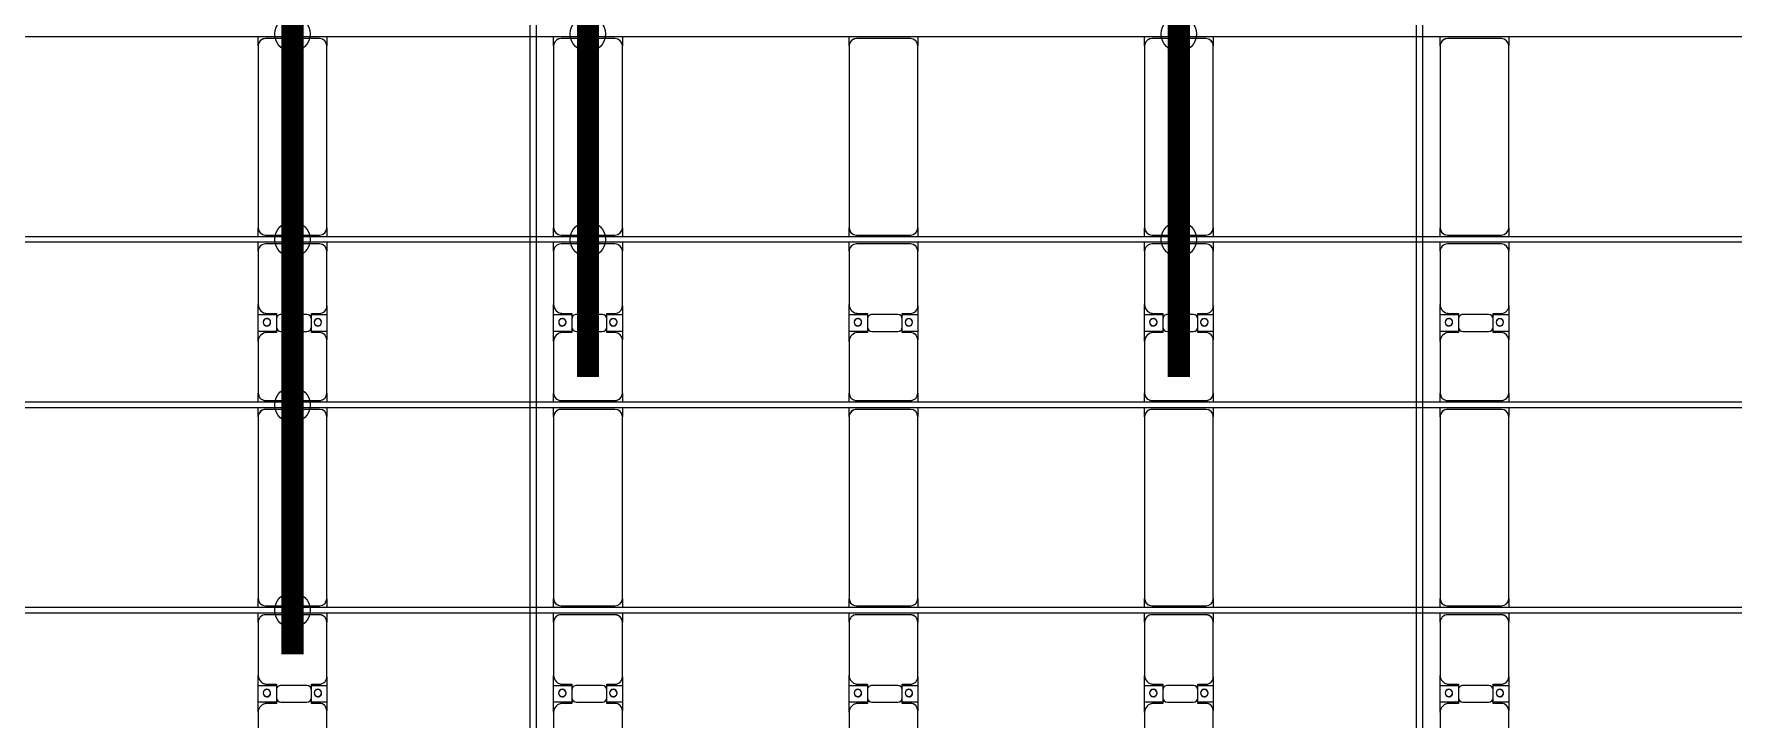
# Model space of a CAD drawing. Header units: millimetres. Extents: x -147246 to 112336, y -213734 to -86506.
# Drawn here: x -137864 to -126364, y -110382 to -105745 of the extents above; entities that cross this region are included whole.
import ezdxf

# ---------------------------------------------------------------- set-up
doc = ezdxf.new("R2010")
doc.units = ezdxf.units.MM
doc.layers.add('A-GENM', color=13, linetype='Continuous', lineweight=9)
doc.layers.add('S-BEAM', color=12, linetype='Continuous', lineweight=9)
doc.layers.add('GC-HOP 40x60 GIA CUONG', color=1, linetype='Continuous')

# ---------------------------------------------------------------- blocks, each defined once
blk = doc.blocks.new('Dai phao do pin - DẢI PHAO ĐỠ PIN-29486-BỐ TRÍ KHUNG KẾT CẤU BÈ PIN 05')
at = {"layer": 'A-GENM', "color": 7}
for p, q in [((9359, 223), (9420, 223)), ((9370, 173), (9370, -192)), ((10650, 223), (9420, 223)), ((10650, 223), (10709, 223)), ((10700, -192), (10700, 173)), ((10749, 223), (10810, 223)), ((10760, 173), (10760, -192)), ((11180, 223), (10810, 223)), ((11180, 223), (11352, 223)), ((11230, 118), (11230, 173)), ((11322, 118), (11230, 118)), ((11238, 223), (11410, 223)), ((11238, 118), (11238, 223)), ((11360, 118), (11268, 118)), ((11352, 223), (11352, 118)), ((11360, 173), (11360, 118)), ((11770, 223), (11410, 223)), ((11770, 223), (11829, 223)), ((11820, -192), (11820, 173)), ((11869, 223), (11930, 223)), ((11880, 173), (11880, -192)), ((13160, 223), (11930, 223)), ((13160, 223), (13219, 223)), ((13210, -192), (13210, 173)), ((13259, 223), (13320, 223)), ((13270, 173), (13270, -192)), ((13690, 223), (13320, 223)), ((13690, 223), (13862, 223)), ((13740, 118), (13740, 173)), ((13832, 118), (13740, 118)), ((13748, 223), (13920, 223)), ((13748, 118), (13748, 223)), ((13870, 118), (13778, 118)), ((13862, 223), (13862, 118)), ((13870, 173), (13870, 118)), ((14280, 223), (13920, 223)), ((11238, 88), (11238, -88)), ((11352, -88), (11352, 88)), ((13748, 88), (13748, -88)), ((13862, -88), (13862, 88)), ((11230, -182), (11230, -118)), ((11230, -118), (11322, -118)), ((11238, -242), (11238, -121)), ((11268, -118), (11360, -118)), ((11352, -121), (11352, -242)), ((11360, -118), (11360, -182)), ((13740, -182), (13740, -118)), ((13740, -118), (13832, -118)), ((13748, -242), (13748, -121)), ((13778, -118), (13870, -118)), ((13862, -121), (13862, -242)), ((13870, -118), (13870, -182)), ((9420, -242), (9359, -242)), ((9420, -242), (10650, -242)), ((10709, -242), (10650, -242)), ((10810, -242), (10749, -242)), ((10810, -242), (11170, -242)), ((11352, -242), (11170, -242)), ((11420, -242), (11238, -242)), ((11420, -242), (11770, -242)), ((11829, -242), (11770, -242)), ((11930, -242), (11869, -242)), ((11930, -242), (13160, -242)), ((13219, -242), (13160, -242)), ((13320, -242), (13259, -242)), ((13320, -242), (13680, -242)), ((13862, -242), (13680, -242)), ((13930, -242), (13748, -242)), ((13930, -242), (14280, -242))]:
    blk.add_line(p, q, dxfattribs=at)
for centre, radius, start, end in [((9420, 173), 50, 90, 180), ((9420, 173), 50, 90, 180), ((10650, 173), 50, 0, 90), ((10650, 173), 50, 45, 90), ((10810, 173), 50, 90, 180), ((10810, 173), 50, 135, 180), ((11180, 173), 50, 360, 90), ((11180, 173), 50, 360, 45), ((11268, 88), 30, 90, 180), ((11289, 162), 25, 0, 180), ((11289, 162), 25, 180, 0), ((11291, 162), 25, 0, 180), ((11291, 162), 25, 180, 0), ((11322, 88), 30, 0, 90), ((11410, 173), 50, 90, 180), ((11410, 173), 50, 135, 180), ((11770, 173), 50, 0, 90), ((11770, 173), 50, 0, 45), ((11930, 173), 50, 90, 180), ((11930, 173), 50, 90, 180), ((13160, 173), 50, 0, 90), ((13160, 173), 50, 45, 90), ((13320, 173), 50, 90, 180), ((13320, 173), 50, 135, 180), ((13690, 173), 50, 360, 90), ((13690, 173), 50, 360, 45), ((13778, 88), 30, 90, 180), ((13799, 162), 25, 0, 180), ((13799, 162), 25, 180, 0), ((13801, 162), 25, 360, 180), ((13801, 162), 25, 180, 360), ((13832, 88), 30, 0, 90), ((13920, 173), 50, 90, 180), ((13920, 173), 50, 135, 180), ((11268, -88), 30, 180, 270), ((11322, -88), 30, 270, 360), ((13778, -88), 30, 180, 270), ((13832, -88), 30, 270, 0), ((9420, -192), 50, 180, 270), ((9420, -192), 50, 180, 255), ((10650, -192), 50, 270, 0), ((10650, -192), 50, 270, 345), ((10810, -192), 50, 180, 270), ((10810, -192), 50, 180, 225), ((11170, -182), 60, 270, 360), ((11170, -182), 60, 330, 360), ((11289, -183), 25, 360, 180), ((11289, -183), 25, 180, 0), ((11291, -183), 25, 360, 180), ((11291, -183), 25, 180, 360), ((11420, -182), 60, 180, 270), ((11420, -182), 60, 180, 210), ((11770, -192), 50, 270, 0), ((11770, -192), 50, 315, 0), ((11930, -192), 50, 180, 270), ((11930, -192), 50, 180, 255), ((13160, -192), 50, 270, 0), ((13160, -192), 50, 270, 345), ((13320, -192), 50, 180, 270), ((13320, -192), 50, 180, 225), ((13680, -182), 60, 270, 360), ((13680, -182), 60, 330, 360), ((13799, -183), 25, 0, 180), ((13799, -183), 25, 180, 0), ((13801, -183), 25, 360, 180), ((13801, -183), 25, 180, 0), ((13930, -182), 60, 180, 270), ((13930, -182), 60, 180, 210)]:
    blk.add_arc(centre, radius, start, end, dxfattribs=at)
blk = doc.blocks.new('Dai phao do pin - DẢI PHAO ĐỠ PIN-29517-BỐ TRÍ KHUNG KẾT CẤU BÈ PIN 05')
at = {"layer": 'A-GENM', "color": 7}
for p, q in [((9359, 223), (9420, 223)), ((9370, 173), (9370, -192)), ((10650, 223), (9420, 223)), ((10650, 223), (10709, 223)), ((10700, -192), (10700, 173)), ((10749, 223), (10810, 223)), ((10760, 173), (10760, -192)), ((11180, 223), (10810, 223)), ((11180, 223), (11352, 223)), ((11230, 118), (11230, 173)), ((11322, 118), (11230, 118)), ((11238, 223), (11410, 223)), ((11238, 118), (11238, 223)), ((11360, 118), (11268, 118)), ((11352, 223), (11352, 118)), ((11360, 173), (11360, 118)), ((11770, 223), (11410, 223)), ((11770, 223), (11829, 223)), ((11820, -192), (11820, 173)), ((11869, 223), (11930, 223)), ((11880, 173), (11880, -192)), ((13160, 223), (11930, 223)), ((13160, 223), (13219, 223)), ((13210, -192), (13210, 173)), ((13259, 223), (13320, 223)), ((13270, 173), (13270, -192)), ((13690, 223), (13320, 223)), ((13690, 223), (13862, 223)), ((13740, 118), (13740, 173)), ((13832, 118), (13740, 118)), ((13748, 223), (13920, 223)), ((13748, 118), (13748, 223)), ((13870, 118), (13778, 118)), ((13862, 223), (13862, 118)), ((13870, 173), (13870, 118)), ((14280, 223), (13920, 223)), ((11238, 88), (11238, -88)), ((11352, -88), (11352, 88)), ((13748, 88), (13748, -88)), ((13862, -88), (13862, 88)), ((11230, -182), (11230, -118)), ((11230, -118), (11322, -118)), ((11238, -242), (11238, -118)), ((11268, -118), (11360, -118)), ((11352, -118), (11352, -242)), ((11360, -118), (11360, -182)), ((13740, -182), (13740, -118)), ((13740, -118), (13832, -118)), ((13748, -242), (13748, -118)), ((13778, -118), (13870, -118)), ((13862, -118), (13862, -242)), ((13870, -118), (13870, -182)), ((9420, -242), (9359, -242)), ((9420, -242), (10650, -242)), ((10709, -242), (10650, -242)), ((10810, -242), (10749, -242)), ((10810, -242), (11170, -242)), ((11352, -242), (11170, -242)), ((11420, -242), (11238, -242)), ((11420, -242), (11770, -242)), ((11829, -242), (11770, -242)), ((11930, -242), (11869, -242)), ((11930, -242), (13160, -242)), ((13219, -242), (13160, -242)), ((13320, -242), (13259, -242)), ((13320, -242), (13680, -242)), ((13862, -242), (13680, -242)), ((13930, -242), (13748, -242)), ((13930, -242), (14280, -242))]:
    blk.add_line(p, q, dxfattribs=at)
for centre, radius, start, end in [((9420, 173), 50, 90, 180), ((9420, 173), 50, 90, 180), ((10650, 173), 50, 0, 90), ((10650, 173), 50, 45, 90), ((10810, 173), 50, 90, 180), ((10810, 173), 50, 135, 180), ((11180, 173), 50, 360, 90), ((11180, 173), 50, 360, 45), ((11268, 88), 30, 90, 180), ((11289, 162), 25, 0, 180), ((11289, 162), 25, 180, 0), ((11291, 162), 25, 0, 180), ((11291, 162), 25, 180, 0), ((11322, 88), 30, 0, 90), ((11410, 173), 50, 90, 180), ((11410, 173), 50, 135, 180), ((11770, 173), 50, 0, 90), ((11770, 173), 50, 0, 45), ((11930, 173), 50, 90, 180), ((11930, 173), 50, 90, 180), ((13160, 173), 50, 0, 90), ((13160, 173), 50, 45, 90), ((13320, 173), 50, 90, 180), ((13320, 173), 50, 135, 180), ((13690, 173), 50, 360, 90), ((13690, 173), 50, 360, 45), ((13778, 88), 30, 90, 180), ((13799, 162), 25, 0, 180), ((13799, 162), 25, 180, 0), ((13801, 162), 25, 360, 180), ((13801, 162), 25, 180, 360), ((13832, 88), 30, 0, 90), ((13920, 173), 50, 90, 180), ((13920, 173), 50, 135, 180), ((11268, -88), 30, 180, 270), ((11322, -88), 30, 270, 360), ((13778, -88), 30, 180, 270), ((13832, -88), 30, 270, 0), ((9420, -192), 50, 180, 270), ((9420, -192), 50, 180, 255), ((10650, -192), 50, 270, 0), ((10650, -192), 50, 270, 345), ((10810, -192), 50, 180, 270), ((10810, -192), 50, 180, 225), ((11170, -182), 60, 270, 360), ((11170, -182), 60, 330, 360), ((11289, -183), 25, 360, 180), ((11289, -183), 25, 180, 0), ((11291, -183), 25, 360, 180), ((11291, -183), 25, 180, 360), ((11420, -182), 60, 180, 270), ((11420, -182), 60, 180, 210), ((11770, -192), 50, 270, 0), ((11770, -192), 50, 315, 0), ((11930, -192), 50, 180, 270), ((11930, -192), 50, 180, 210), ((11930, -192), 50, 211.4159, 255), ((13160, -192), 50, 270, 0), ((13160, -192), 50, 270, 345), ((13320, -192), 50, 180, 270), ((13320, -192), 50, 180, 225), ((13680, -182), 60, 270, 360), ((13680, -182), 60, 330, 360), ((13799, -183), 25, 0, 180), ((13799, -183), 25, 180, 0), ((13801, -183), 25, 360, 180), ((13801, -183), 25, 180, 0), ((13930, -182), 60, 180, 270), ((13930, -182), 60, 180, 210)]:
    blk.add_arc(centre, radius, start, end, dxfattribs=at)
blk = doc.blocks.new('Dai phao do pin - DẢI PHAO ĐỠ PIN-29548-BỐ TRÍ KHUNG KẾT CẤU BÈ PIN 05')
at = {"layer": 'A-GENM', "color": 7}
for p, q in [((9359, 223), (9420, 223)), ((9370, 173), (9370, -192)), ((10650, 223), (9420, 223)), ((10650, 223), (10709, 223)), ((10700, -192), (10700, 173)), ((10749, 223), (10810, 223)), ((10760, 173), (10760, -192)), ((11180, 223), (10810, 223)), ((11180, 223), (11352, 223)), ((11230, 118), (11230, 173)), ((11322, 118), (11230, 118)), ((11238, 223), (11410, 223)), ((11238, 118), (11238, 223)), ((11360, 118), (11268, 118)), ((11352, 223), (11352, 118)), ((11360, 173), (11360, 118)), ((11770, 223), (11410, 223)), ((11770, 223), (11829, 223)), ((11820, -192), (11820, 173)), ((11869, 223), (11930, 223)), ((11880, 173), (11880, -192)), ((13160, 223), (11930, 223)), ((13160, 223), (13219, 223)), ((13210, -192), (13210, 173)), ((13259, 223), (13320, 223)), ((13270, 173), (13270, -192)), ((13690, 223), (13320, 223)), ((13690, 223), (13862, 223)), ((13740, 118), (13740, 173)), ((13832, 118), (13740, 118)), ((13748, 223), (13920, 223)), ((13748, 118), (13748, 223)), ((13870, 118), (13778, 118)), ((13862, 223), (13862, 118)), ((13870, 173), (13870, 118)), ((14280, 223), (13920, 223)), ((11238, 88), (11238, -88)), ((11352, -88), (11352, 88)), ((13748, 88), (13748, -88)), ((13862, -88), (13862, 88)), ((11230, -182), (11230, -118)), ((11230, -118), (11322, -118)), ((11238, -242), (11238, -118)), ((11268, -118), (11360, -118)), ((11352, -118), (11352, -242)), ((11360, -118), (11360, -182)), ((13740, -182), (13740, -118)), ((13740, -118), (13832, -118)), ((13748, -242), (13748, -118)), ((13778, -118), (13870, -118)), ((13862, -118), (13862, -242)), ((13870, -118), (13870, -182)), ((9420, -242), (9359, -242)), ((9420, -242), (10650, -242)), ((10709, -242), (10650, -242)), ((10810, -242), (10749, -242)), ((10810, -242), (11170, -242)), ((11352, -242), (11170, -242)), ((11420, -242), (11238, -242)), ((11420, -242), (11770, -242)), ((11829, -242), (11770, -242)), ((11930, -242), (11869, -242)), ((11930, -242), (13160, -242)), ((13219, -242), (13160, -242)), ((13320, -242), (13259, -242)), ((13320, -242), (13680, -242)), ((13862, -242), (13680, -242)), ((13930, -242), (13748, -242)), ((13930, -242), (14280, -242))]:
    blk.add_line(p, q, dxfattribs=at)
for centre, radius, start, end in [((9420, 173), 50, 90, 180), ((9420, 173), 50, 90, 180), ((10650, 173), 50, 0, 90), ((10650, 173), 50, 45, 90), ((10810, 173), 50, 90, 180), ((10810, 173), 50, 135, 180), ((11180, 173), 50, 360, 90), ((11180, 173), 50, 360, 45), ((11268, 88), 30, 90, 180), ((11289, 162), 25, 0, 180), ((11289, 162), 25, 180, 0), ((11291, 162), 25, 0, 180), ((11291, 162), 25, 180, 0), ((11322, 88), 30, 0, 90), ((11410, 173), 50, 90, 180), ((11410, 173), 50, 135, 180), ((11770, 173), 50, 0, 90), ((11770, 173), 50, 0, 45), ((11930, 173), 50, 90, 180), ((11930, 173), 50, 90, 180), ((13160, 173), 50, 0, 90), ((13160, 173), 50, 45, 90), ((13320, 173), 50, 90, 180), ((13320, 173), 50, 135, 180), ((13690, 173), 50, 360, 90), ((13690, 173), 50, 360, 45), ((13778, 88), 30, 90, 180), ((13799, 162), 25, 0, 180), ((13799, 162), 25, 180, 0), ((13801, 162), 25, 360, 180), ((13801, 162), 25, 180, 360), ((13832, 88), 30, 0, 90), ((13920, 173), 50, 90, 180), ((13920, 173), 50, 135, 180), ((11268, -88), 30, 180, 270), ((11322, -88), 30, 270, 360), ((13778, -88), 30, 180, 270), ((13832, -88), 30, 270, 0), ((9420, -192), 50, 180, 270), ((9420, -192), 50, 180, 255), ((10650, -192), 50, 270, 0), ((10650, -192), 50, 270, 345), ((10810, -192), 50, 180, 270), ((10810, -192), 50, 180, 225), ((11170, -182), 60, 270, 360), ((11170, -182), 60, 330, 360), ((11289, -183), 25, 360, 180), ((11289, -183), 25, 180, 0), ((11291, -183), 25, 360, 180), ((11291, -183), 25, 180, 360), ((11420, -182), 60, 180, 270), ((11420, -182), 60, 180, 210), ((11770, -192), 50, 270, 0), ((11770, -192), 50, 315, 0), ((11930, -192), 50, 180, 270), ((11930, -192), 50, 180, 255), ((13160, -192), 50, 270, 0), ((13160, -192), 50, 270, 345), ((13320, -192), 50, 180, 270), ((13320, -192), 50, 180, 225), ((13680, -182), 60, 270, 360), ((13680, -182), 60, 330, 360), ((13799, -183), 25, 0, 180), ((13799, -183), 25, 180, 0), ((13801, -183), 25, 360, 180), ((13801, -183), 25, 180, 0), ((13930, -182), 60, 180, 270), ((13930, -182), 60, 180, 210)]:
    blk.add_arc(centre, radius, start, end, dxfattribs=at)
blk = doc.blocks.new('Dai phao do pin - DẢI PHAO ĐỠ PIN-29579-BỐ TRÍ KHUNG KẾT CẤU BÈ PIN 05')
at = {"layer": 'A-GENM', "color": 7}
for p, q in [((9359, 223), (9420, 223)), ((9370, 173), (9370, -192)), ((10650, 223), (9420, 223)), ((10650, 223), (10709, 223)), ((10700, -192), (10700, 173)), ((10749, 223), (10810, 223)), ((10760, 173), (10760, -192)), ((11180, 223), (10810, 223)), ((11180, 223), (11352, 223)), ((11230, 118), (11230, 173)), ((11322, 118), (11230, 118)), ((11238, 223), (11410, 223)), ((11238, 118), (11238, 223)), ((11360, 118), (11268, 118)), ((11352, 223), (11352, 118)), ((11360, 173), (11360, 118)), ((11770, 223), (11410, 223)), ((11770, 223), (11829, 223)), ((11820, -192), (11820, 173)), ((11869, 223), (11930, 223)), ((11880, 173), (11880, -192)), ((13160, 223), (11930, 223)), ((13160, 223), (13219, 223)), ((13210, -192), (13210, 173)), ((13259, 223), (13320, 223)), ((13270, 173), (13270, -192)), ((13690, 223), (13320, 223)), ((13690, 223), (13862, 223)), ((13740, 118), (13740, 173)), ((13832, 118), (13740, 118)), ((13748, 223), (13920, 223)), ((13748, 118), (13748, 223)), ((13870, 118), (13778, 118)), ((13862, 223), (13862, 118)), ((13870, 173), (13870, 118)), ((14280, 223), (13920, 223)), ((11238, 88), (11238, -88)), ((11352, -88), (11352, 88)), ((13748, 88), (13748, -88)), ((13862, -88), (13862, 88)), ((11230, -182), (11230, -118)), ((11230, -118), (11322, -118)), ((11238, -242), (11238, -118)), ((11268, -118), (11360, -118)), ((11352, -118), (11352, -242)), ((11360, -118), (11360, -182)), ((13740, -182), (13740, -118)), ((13740, -118), (13832, -118)), ((13748, -242), (13748, -118)), ((13778, -118), (13870, -118)), ((13862, -118), (13862, -242)), ((13870, -118), (13870, -182)), ((9420, -242), (9359, -242)), ((9420, -242), (10650, -242)), ((10709, -242), (10650, -242)), ((10810, -242), (10749, -242)), ((10810, -242), (11170, -242)), ((11352, -242), (11170, -242)), ((11420, -242), (11238, -242)), ((11420, -242), (11770, -242)), ((11829, -242), (11770, -242)), ((11930, -242), (11869, -242)), ((11930, -242), (13160, -242)), ((13219, -242), (13160, -242)), ((13320, -242), (13259, -242)), ((13320, -242), (13680, -242)), ((13862, -242), (13680, -242)), ((13930, -242), (13748, -242)), ((13930, -242), (14280, -242))]:
    blk.add_line(p, q, dxfattribs=at)
for centre, radius, start, end in [((9420, 173), 50, 90, 180), ((9420, 173), 50, 91.9269, 180), ((10650, 173), 50, 0, 90), ((10650, 173), 50, 45, 88.1166), ((10810, 173), 50, 90, 180), ((10810, 173), 50, 135, 180), ((11180, 173), 50, 360, 90), ((11180, 173), 50, 360, 45), ((11268, 88), 30, 90, 180), ((11289, 162), 25, 0, 180), ((11289, 162), 25, 180, 0), ((11291, 162), 25, 0, 180), ((11291, 162), 25, 180, 0), ((11322, 88), 30, 0, 90), ((11410, 173), 50, 90, 180), ((11410, 173), 50, 135, 180), ((11770, 173), 50, 0, 90), ((11770, 173), 50, 0, 45), ((11930, 173), 50, 90, 180), ((11930, 173), 50, 91.8385, 180), ((13160, 173), 50, 0, 90), ((13160, 173), 50, 45, 88.2049), ((13320, 173), 50, 90, 180), ((13320, 173), 50, 135, 180), ((13690, 173), 50, 360, 90), ((13690, 173), 50, 360, 45), ((13778, 88), 30, 90, 180), ((13799, 162), 25, 0, 180), ((13799, 162), 25, 180, 0), ((13801, 162), 25, 360, 180), ((13801, 162), 25, 180, 360), ((13832, 88), 30, 0, 90), ((13920, 173), 50, 90, 180), ((13920, 173), 50, 135, 180), ((11268, -88), 30, 180, 270), ((11322, -88), 30, 270, 360), ((13778, -88), 30, 180, 270), ((13832, -88), 30, 270, 0), ((9420, -192), 50, 180, 270), ((9420, -192), 50, 180, 255), ((10650, -192), 50, 270, 0), ((10650, -192), 50, 270, 345), ((10810, -192), 50, 180, 270), ((10810, -192), 50, 180, 225), ((11170, -182), 60, 270, 360), ((11170, -182), 60, 330, 360), ((11289, -183), 25, 360, 180), ((11289, -183), 25, 180, 0), ((11291, -183), 25, 360, 180), ((11291, -183), 25, 180, 360), ((11420, -182), 60, 180, 270), ((11420, -182), 60, 180, 210), ((11770, -192), 50, 270, 0), ((11770, -192), 50, 315, 0), ((11930, -192), 50, 180, 270), ((11930, -192), 50, 180, 255), ((13160, -192), 50, 270, 0), ((13160, -192), 50, 270, 345), ((13320, -192), 50, 180, 270), ((13320, -192), 50, 180, 225), ((13680, -182), 60, 270, 360), ((13680, -182), 60, 330, 360), ((13799, -183), 25, 0, 180), ((13799, -183), 25, 180, 0), ((13801, -183), 25, 360, 180), ((13801, -183), 25, 180, 0), ((13930, -182), 60, 180, 270), ((13930, -182), 60, 180, 210)]:
    blk.add_arc(centre, radius, start, end, dxfattribs=at)
blk = doc.blocks.new('Dai phao do pin - DẢI PHAO ĐỠ PIN-29610-BỐ TRÍ KHUNG KẾT CẤU BÈ PIN 05')
at = {"layer": 'A-GENM', "color": 7}
for p, q in [((9359, 223), (9420, 223)), ((9370, 173), (9370, -192)), ((10650, 223), (9420, 223)), ((10650, 223), (10709, 223)), ((10700, -192), (10700, 173)), ((10749, 223), (10810, 223)), ((10760, 173), (10760, -192)), ((11180, 223), (10810, 223)), ((11180, 223), (11352, 223)), ((11230, 118), (11230, 173)), ((11322, 118), (11230, 118)), ((11238, 223), (11410, 223)), ((11238, 118), (11238, 223)), ((11360, 118), (11268, 118)), ((11352, 223), (11352, 118)), ((11360, 173), (11360, 118)), ((11770, 223), (11410, 223)), ((11770, 223), (11829, 223)), ((11820, -192), (11820, 173)), ((11869, 223), (11930, 223)), ((11880, 173), (11880, -192)), ((13160, 223), (11930, 223)), ((13160, 223), (13219, 223)), ((13210, -192), (13210, 173)), ((13259, 223), (13320, 223)), ((13270, 173), (13270, -192)), ((13690, 223), (13320, 223)), ((13690, 223), (13862, 223)), ((13740, 118), (13740, 173)), ((13832, 118), (13740, 118)), ((13748, 223), (13920, 223)), ((13748, 118), (13748, 223)), ((13870, 118), (13778, 118)), ((13862, 223), (13862, 118)), ((13870, 173), (13870, 118)), ((14280, 223), (13920, 223)), ((11238, 88), (11238, -88)), ((11352, -88), (11352, 88)), ((13748, 88), (13748, -88)), ((13862, -88), (13862, 88)), ((11230, -182), (11230, -118)), ((11230, -118), (11322, -118)), ((11238, -242), (11238, -118)), ((11268, -118), (11360, -118)), ((11352, -118), (11352, -242)), ((11360, -118), (11360, -182)), ((13740, -182), (13740, -118)), ((13740, -118), (13832, -118)), ((13748, -242), (13748, -118)), ((13778, -118), (13870, -118)), ((13862, -118), (13862, -242)), ((13870, -118), (13870, -182)), ((9420, -242), (9359, -242)), ((9420, -242), (10650, -242)), ((10709, -242), (10650, -242)), ((10810, -242), (10749, -242)), ((10810, -242), (11170, -242)), ((11352, -242), (11170, -242)), ((11420, -242), (11238, -242)), ((11420, -242), (11770, -242)), ((11829, -242), (11770, -242)), ((11930, -242), (11869, -242)), ((11930, -242), (13160, -242)), ((13219, -242), (13160, -242)), ((13320, -242), (13259, -242)), ((13320, -242), (13680, -242)), ((13862, -242), (13680, -242)), ((13930, -242), (13748, -242)), ((13930, -242), (14280, -242))]:
    blk.add_line(p, q, dxfattribs=at)
for centre, radius, start, end in [((9420, 173), 50, 90, 180), ((9420, 173), 50, 90, 180), ((10650, 173), 50, 0, 90), ((10650, 173), 50, 45, 90), ((10810, 173), 50, 90, 180), ((10810, 173), 50, 135, 180), ((11180, 173), 50, 360, 90), ((11180, 173), 50, 360, 45), ((11268, 88), 30, 90, 180), ((11289, 162), 25, 0, 180), ((11289, 162), 25, 180, 0), ((11291, 162), 25, 0, 180), ((11291, 162), 25, 180, 0), ((11322, 88), 30, 0, 90), ((11410, 173), 50, 90, 180), ((11410, 173), 50, 135, 180), ((11770, 173), 50, 0, 90), ((11770, 173), 50, 0, 45), ((11930, 173), 50, 90, 180), ((11930, 173), 50, 90, 180), ((13160, 173), 50, 0, 90), ((13160, 173), 50, 45, 90), ((13320, 173), 50, 90, 180), ((13320, 173), 50, 135, 180), ((13690, 173), 50, 360, 90), ((13690, 173), 50, 360, 45), ((13778, 88), 30, 90, 180), ((13799, 162), 25, 0, 180), ((13799, 162), 25, 180, 0), ((13801, 162), 25, 360, 180), ((13801, 162), 25, 180, 360), ((13832, 88), 30, 0, 90), ((13920, 173), 50, 90, 180), ((13920, 173), 50, 135, 180), ((11268, -88), 30, 180, 270), ((11322, -88), 30, 270, 360), ((13778, -88), 30, 180, 270), ((13832, -88), 30, 270, 0), ((9420, -192), 50, 180, 270), ((9420, -192), 50, 180, 255), ((10650, -192), 50, 270, 0), ((10650, -192), 50, 270, 345), ((10810, -192), 50, 180, 270), ((10810, -192), 50, 180, 225), ((11170, -182), 60, 270, 360), ((11170, -182), 60, 330, 360), ((11289, -183), 25, 360, 180), ((11289, -183), 25, 180, 0), ((11291, -183), 25, 360, 180), ((11291, -183), 25, 180, 360), ((11420, -182), 60, 180, 270), ((11420, -182), 60, 180, 210), ((11770, -192), 50, 270, 0), ((11770, -192), 50, 315, 0), ((11930, -192), 50, 180, 270), ((11930, -192), 50, 180, 255), ((13160, -192), 50, 270, 0), ((13160, -192), 50, 270, 345), ((13320, -192), 50, 180, 270), ((13320, -192), 50, 180, 225), ((13680, -182), 60, 270, 360), ((13680, -182), 60, 330, 360), ((13799, -183), 25, 0, 180), ((13799, -183), 25, 180, 0), ((13801, -183), 25, 360, 180), ((13801, -183), 25, 180, 0), ((13930, -182), 60, 180, 270), ((13930, -182), 60, 180, 210)]:
    blk.add_arc(centre, radius, start, end, dxfattribs=at)
blk = doc.blocks.new('Dầm C52 - Dầm C52-18765-BỐ TRÍ KHUNG KẾT CẤU BÈ PIN 05')
at = {"layer": 'S-BEAM', "color": 1}
blk.add_line((-74474, 20), (74474, 20), dxfattribs=at)
blk = doc.blocks.new('Dầm C52 - Dầm C52-18766-BỐ TRÍ KHUNG KẾT CẤU BÈ PIN 05')
at = {"layer": 'S-BEAM', "color": 1}
for p, q in [((-74474, 20), (74474, 20)), ((74474, -20), (-74474, -20))]:
    blk.add_line(p, q, dxfattribs=at)
blk = doc.blocks.new('Dầm C52 - Dầm C52-18767-BỐ TRÍ KHUNG KẾT CẤU BÈ PIN 05')
at = {"layer": 'S-BEAM', "color": 1}
for p, q in [((-74474, 20), (74474, 20)), ((74474, -20), (-74474, -20))]:
    blk.add_line(p, q, dxfattribs=at)
blk = doc.blocks.new('Dầm C52 - Hộp 40x60-38180-BỐ TRÍ KHUNG KẾT CẤU BÈ PIN 05')
at = {"layer": 'S-BEAM', "color": 3, "lineweight": 25}
for p, q in [((-38420, 20), (38420, 20)), ((38420, -20), (-38420, -20))]:
    blk.add_line(p, q, dxfattribs=at)
blk = doc.blocks.new('HOBANMONG_BEPIN 5_rvt-1-BỐ TRÍ KHUNG KẾT CẤU BÈ PIN 05')
at = {"layer": 'A-GENM', "color": 3, "lineweight": 25, "rotation": 269.9997710125194}
for name, p in [('Dai phao do pin - DẢI PHAO ĐỠ PIN-29486-BỐ TRÍ KHUNG KẾT CẤU BÈ PIN 05', (-136105, -96406)), ('Dai phao do pin - DẢI PHAO ĐỠ PIN-29517-BỐ TRÍ KHUNG KẾT CẤU BÈ PIN 05', (-134105, -96406)), ('Dai phao do pin - DẢI PHAO ĐỠ PIN-29548-BỐ TRÍ KHUNG KẾT CẤU BÈ PIN 05', (-132105, -96406)), ('Dai phao do pin - DẢI PHAO ĐỠ PIN-29579-BỐ TRÍ KHUNG KẾT CẤU BÈ PIN 05', (-130105, -96406)), ('Dai phao do pin - DẢI PHAO ĐỠ PIN-29610-BỐ TRÍ KHUNG KẾT CẤU BÈ PIN 05', (-128105, -96406))]:
    blk.add_blockref(name, p, dxfattribs=at)
at = {"layer": 'S-BEAM', "color": 3, "lineweight": 25}
for name, p, rotation in [('Dầm C52 - Hộp 40x60-38180-BỐ TRÍ KHUNG KẾT CẤU BÈ PIN 05', (-134486, -130974), 269.9997710125197), ('Dầm C52 - Hộp 40x60-38180-BỐ TRÍ KHUNG KẾT CẤU BÈ PIN 05', (-128486, -130974), 269.9997710125197), ('Dầm C52 - Dầm C52-18765-BỐ TRÍ KHUNG KẾT CẤU BÈ PIN 05', (-66080, -105745), 179.9997710135151), ('Dầm C52 - Dầm C52-18766-BỐ TRÍ KHUNG KẾT CẤU BÈ PIN 05', (-66080, -107135), 179.9997710135151), ('Dầm C52 - Dầm C52-18766-BỐ TRÍ KHUNG KẾT CẤU BÈ PIN 05', (-66080, -108255), 179.9997710135151), ('Dầm C52 - Dầm C52-18767-BỐ TRÍ KHUNG KẾT CẤU BÈ PIN 05', (-66080, -109645), 179.9997710135151)]:
    blk.add_blockref(name, p, dxfattribs=dict(at, rotation=rotation))

msp = doc.modelspace()

# ---------------------------------------------------------------- linework, layer by layer
at = {"layer": 'GC-HOP 40x60 GIA CUONG', "const_width": 150}
for points in [[(-134115, -108066), (-134115, -93066)], [(-130115, -108066), (-130115, -93066)], [(-136115, -109944), (-136115, -94944)]]:
    msp.add_lwpolyline(points, dxfattribs=at)
at = {"layer": 'GC-HOP 40x60 GIA CUONG'}
for centre in [(-136115, -105745), (-134115, -105745), (-130115, -105745), (-136115, -107135), (-134115, -107135), (-130115, -107135), (-136115, -108255), (-136115, -109645)]:
    msp.add_circle(centre, 120, dxfattribs=at)

# ---------------------------------------------------------------- block references
at = {"lineweight": 5}
msp.add_blockref('HOBANMONG_BEPIN 5_rvt-1-BỐ TRÍ KHUNG KẾT CẤU BÈ PIN 05', (0, 0), dxfattribs=at)

doc.saveas('drawing.dxf')
